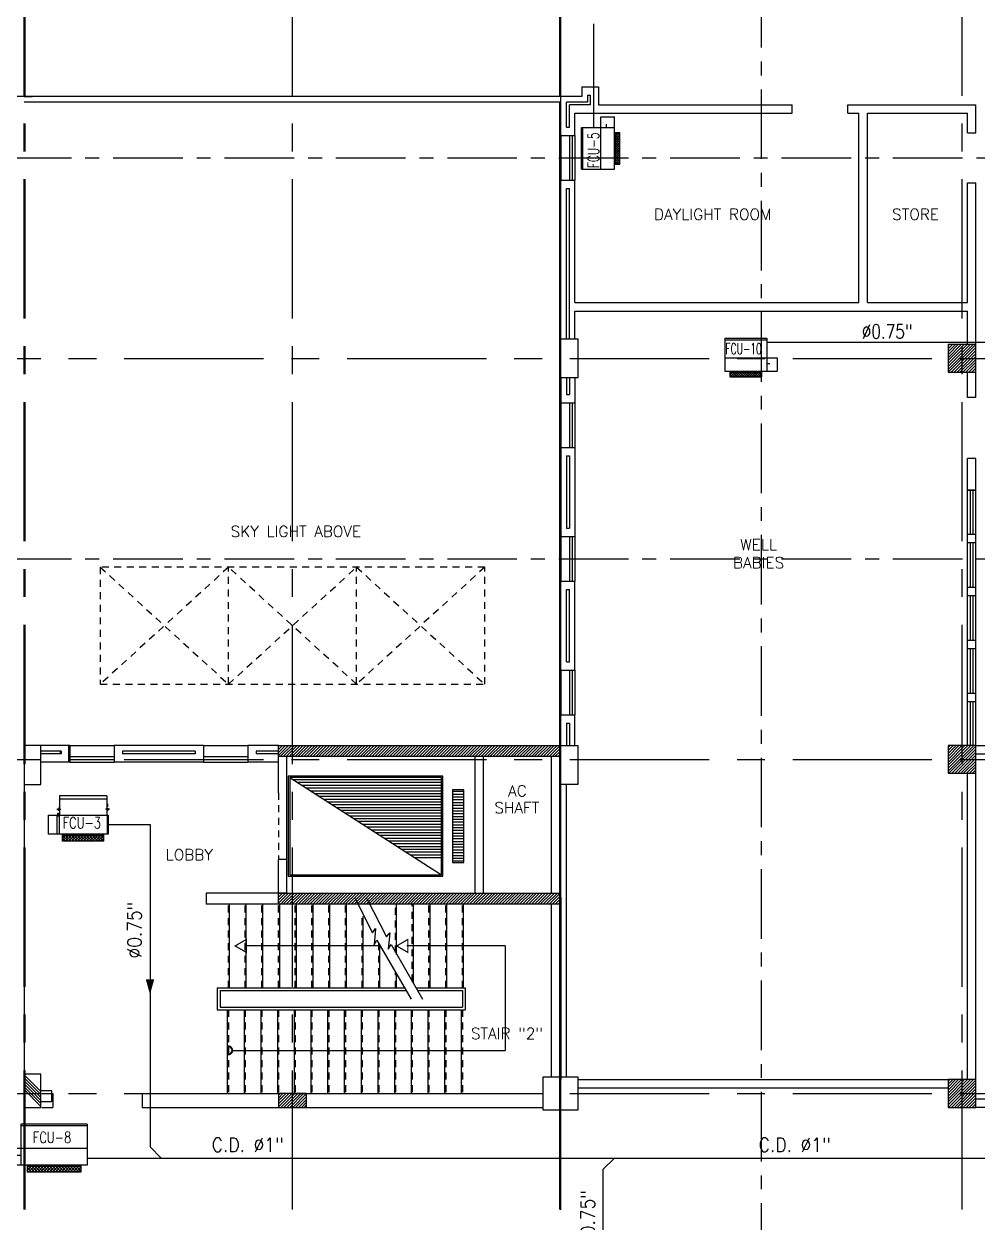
# Model space of a CAD drawing. Extents: x 417866242 to 417866633, y 43498034 to 43498122.
# Drawn here: x 417866600.17 to 417866617.29, y 43498069.33 to 43498090.86 of the extents above; entities that cross this region are included whole.
import ezdxf
from ezdxf.enums import TextEntityAlignment as Align

# ---------------------------------------------------------------- set-up
doc = ezdxf.new("R2010")
doc.units = 0
doc.header["$MEASUREMENT"] = 0
for name, pattern in [('CENTER', [2, 1.25, -0.25, 0.25, -0.25]), ('CENTERX2', [4, 2.5, -0.5, 0.5, -0.5]), ('HIDDEN2', [0.1875, 0.125, -0.0625])]:
    doc.linetypes.add(name, pattern=pattern)
doc.layers.get('0').update_dxf_attribs({"linetype": 'CONTINUOUS'})
for name, color, linetype in [('AC-CD', 6, 'CONTINUOUS'), ('AC-TEXT', 2, 'CONTINUOUS'), ('AXES', 11, 'CENTERX2'), ('AXES1', 11, 'CENTER'), ('COL', 11, 'CONTINUOUS'), ('EJ', 11, 'CONTINUOUS'), ('FCU', 6, 'CONTINUOUS'), ('HAT', 11, 'CONTINUOUS'), ('HIDDEN', 11, 'HIDDEN2'), ('INSUL', 11, 'CONTINUOUS'), ('LIFTS', 11, 'CONTINUOUS'), ('P-SOLIDWASTE', 6, 'CONTINUOUS'), ('RM-NAME', 11, 'CONTINUOUS'), ('ROOF', 11, 'CONTINUOUS'), ('STR', 11, 'CONTINUOUS'), ('STR-H', 11, 'HIDDEN2'), ('TEXTN', 2, 'CONTINUOUS'), ('WALL', 11, 'CONTINUOUS'), ('WIN', 11, 'CONTINUOUS')]:
    doc.layers.add(name, color=color, linetype=linetype)
doc.styles.add('ROMANS', font='ROMANS.shx', dxfattribs={"width": 0.6})

# ---------------------------------------------------------------- blocks, each defined once
blk = doc.blocks.new('C5V')
at = {"layer": 'HAT'}
h = blk.add_hatch(dxfattribs=at)
h.set_pattern_fill('ANSI31', color=256, scale=300, style=0)
h.set_pattern_definition([(45, (-249196.182, -54711.005), (-26.5165043, 26.5165043), [])])
h.paths.add_polyline_path([(-20, 600), (-320, 600), (-320, 300), (-20, 300)])
h.paths.add_polyline_path([(-20, 300), (-320, 300), (-320, 0), (-20, 0)])
h = blk.add_hatch(dxfattribs=at)
h.set_pattern_fill('ANSI31', color=256, scale=300, style=0)
h.set_pattern_definition([(45, (-248876.182, -54711.005), (-26.5165043, 26.5165043), [])])
h.paths.add_polyline_path([(300, 600), (0, 600), (0, 300), (300, 300)])
h.paths.add_polyline_path([(300, 300), (0, 300), (0, 0), (300, 0)])
at = {"layer": 'COL'}
for points in [[(-20, 600), (-20, 0), (-320, 0), (-320, 600)], [(300, 600), (300, 0), (0, 0), (0, 600)]]:
    blk.add_lwpolyline(points, close=True, dxfattribs=at)
blk = doc.blocks.new('C11')
at = {"layer": 'HAT'}
h = blk.add_hatch(dxfattribs=at)
h.set_pattern_fill('ANSI31', color=256, scale=300, style=0)
h.set_pattern_definition([(45, (-248556.182, -75061.005), (-26.5165043, 26.5165043), [])])
h.paths.add_polyline_path([(300, 700), (0, 700), (0, 350), (300, 350)])
h.paths.add_polyline_path([(300, 350), (0, 350), (0, 0), (300, 0)])
at = {"layer": 'COL'}
blk.add_lwpolyline([(300, 700), (300, 0), (0, 0), (0, 700)], close=True, dxfattribs=at)
blk = doc.blocks.new('COL50')
at = {"layer": 'COL'}
blk.add_lwpolyline([(-250, 250), (-250, -250), (250, -250), (250, 250)], close=True, dxfattribs=at)
blk = doc.blocks.new('*X31')
at = {"color": 0}
for p, q in [((73379, 162740), (73829, 163190)), ((73379, 162793), (73776, 163190)), ((73379, 162846), (73723, 163190)), ((73379, 162899), (73670, 163190)), ((73379, 162952), (73617, 163190)), ((73379, 163005), (73564, 163190)), ((73379, 163058), (73511, 163190)), ((73379, 163111), (73458, 163190)), ((73379, 163164), (73405, 163190)), ((73382, 162690), (73879, 163187)), ((73435, 162690), (73879, 163134)), ((73488, 162690), (73879, 163081)), ((73541, 162690), (73879, 163028)), ((73594, 162690), (73879, 162975)), ((73647, 162690), (73879, 162922)), ((73700, 162690), (73879, 162869)), ((73753, 162690), (73879, 162816)), ((73806, 162690), (73879, 162763)), ((73859, 162690), (73879, 162710))]:
    blk.add_line(p, q, dxfattribs=at)
blk = doc.blocks.new('*X32')
at = {"color": 0}
for p, q in [((73379, 155527), (73842, 155990)), ((73379, 155580), (73789, 155990)), ((73379, 155633), (73736, 155990)), ((73379, 155686), (73683, 155990)), ((73379, 155739), (73629, 155990)), ((73379, 155793), (73576, 155990)), ((73379, 155846), (73523, 155990)), ((73379, 155899), (73470, 155990)), ((73379, 155952), (73417, 155990)), ((73395, 155490), (73879, 155974)), ((73448, 155490), (73879, 155921)), ((73501, 155490), (73879, 155868)), ((73554, 155490), (73879, 155815)), ((73607, 155490), (73879, 155762)), ((73660, 155490), (73879, 155709)), ((73713, 155490), (73879, 155656)), ((73766, 155490), (73879, 155603)), ((73819, 155490), (73879, 155550)), ((73872, 155490), (73879, 155497))]:
    blk.add_line(p, q, dxfattribs=at)
blk = doc.blocks.new('*X28')
at = {"color": 0}
for p, q in [((140176, 227700), (140376, 227700)), ((140176, 227650), (140376, 227650)), ((140176, 227600), (140376, 227600)), ((140176, 227550), (140376, 227550)), ((140176, 227500), (140376, 227500)), ((140176, 227450), (140376, 227450)), ((140176, 227400), (140376, 227400)), ((140176, 227350), (140376, 227350)), ((140176, 227300), (140376, 227300)), ((140176, 227250), (140376, 227250)), ((140176, 227200), (140376, 227200)), ((140176, 227150), (140376, 227150)), ((140176, 227100), (140376, 227100)), ((140176, 227050), (140376, 227050)), ((140176, 227000), (140376, 227000)), ((140176, 226950), (140376, 226950)), ((140176, 226900), (140376, 226900)), ((140176, 226850), (140376, 226850)), ((140176, 226800), (140376, 226800)), ((140176, 226750), (140376, 226750)), ((140176, 226700), (140376, 226700)), ((140176, 226650), (140376, 226650)), ((140176, 226600), (140376, 226600)), ((140176, 226550), (140376, 226550)), ((140176, 226500), (140376, 226500)), ((140176, 226450), (140376, 226450))]:
    blk.add_line(p, q, dxfattribs=at)
blk = doc.blocks.new('*X35')
at = {"color": 0}
for p, q in [((73379, 149535), (73834, 149990)), ((73379, 149588), (73781, 149990)), ((73379, 149641), (73728, 149990)), ((73379, 149694), (73675, 149990)), ((73379, 149747), (73622, 149990)), ((73379, 149800), (73569, 149990)), ((73379, 149853), (73516, 149990)), ((73379, 149906), (73463, 149990)), ((73379, 149959), (73410, 149990)), ((73387, 149490), (73879, 149982)), ((73440, 149490), (73879, 149929)), ((73493, 149490), (73879, 149876)), ((73546, 149490), (73879, 149822)), ((73599, 149490), (73879, 149769)), ((73653, 149490), (73879, 149716)), ((73706, 149490), (73879, 149663)), ((73759, 149490), (73879, 149610)), ((73812, 149490), (73879, 149557)), ((73865, 149490), (73879, 149504))]:
    blk.add_line(p, q, dxfattribs=at)
blk = doc.blocks.new('*X36')
at = {"color": 0}
for p, q in [((61359, 149500), (61599, 149740)), ((61359, 149553), (61546, 149740)), ((61359, 149606), (61493, 149740)), ((61359, 149659), (61440, 149740)), ((61359, 149712), (61387, 149740)), ((61402, 149490), (61652, 149740)), ((61455, 149490), (61705, 149740)), ((61508, 149490), (61758, 149740)), ((61561, 149490), (61811, 149740)), ((61614, 149490), (61859, 149735)), ((61667, 149490), (61859, 149682)), ((61720, 149490), (61859, 149629)), ((61773, 149490), (61859, 149576)), ((61826, 149490), (61859, 149523))]:
    blk.add_line(p, q, dxfattribs=at)
blk = doc.blocks.new('*X34')
at = {"color": 0}
for p, q in [((61359, 153159), (61540, 153340)), ((61359, 153212), (61487, 153340)), ((61359, 153265), (61434, 153340)), ((61359, 153318), (61380, 153340)), ((61393, 153140), (61593, 153340)), ((61446, 153140), (61646, 153340)), ((61499, 153140), (61699, 153340)), ((61552, 153140), (61752, 153340)), ((61605, 153140), (61805, 153340)), ((61658, 153140), (61858, 153340)), ((61711, 153140), (61911, 153340)), ((61764, 153140), (61964, 153340)), ((61817, 153140), (62017, 153340)), ((61870, 153140), (62070, 153340)), ((61923, 153140), (62123, 153340)), ((61976, 153140), (62176, 153340)), ((62029, 153140), (62229, 153340)), ((62082, 153140), (62282, 153340)), ((62135, 153140), (62335, 153340)), ((62188, 153140), (62388, 153340)), ((62241, 153140), (62441, 153340)), ((62294, 153140), (62494, 153340)), ((62347, 153140), (62547, 153340)), ((62400, 153140), (62600, 153340)), ((62453, 153140), (62653, 153340)), ((62506, 153140), (62706, 153340)), ((62559, 153140), (62759, 153340)), ((62612, 153140), (62812, 153340)), ((62665, 153140), (62865, 153340)), ((62718, 153140), (62918, 153340)), ((62771, 153140), (62971, 153340)), ((62825, 153140), (63025, 153340)), ((62878, 153140), (63078, 153340)), ((62931, 153140), (63131, 153340)), ((62984, 153140), (63184, 153340)), ((63037, 153140), (63237, 153340)), ((63090, 153140), (63290, 153340)), ((63143, 153140), (63343, 153340)), ((63196, 153140), (63396, 153340)), ((63249, 153140), (63449, 153340)), ((63302, 153140), (63502, 153340)), ((63355, 153140), (63555, 153340)), ((63408, 153140), (63608, 153340)), ((63461, 153140), (63661, 153340)), ((63514, 153140), (63714, 153340)), ((63567, 153140), (63767, 153340)), ((63620, 153140), (63820, 153340)), ((63673, 153140), (63873, 153340)), ((63726, 153140), (63926, 153340)), ((63779, 153140), (63979, 153340)), ((63832, 153140), (64032, 153340)), ((63885, 153140), (64085, 153340)), ((63938, 153140), (64138, 153340)), ((63991, 153140), (64191, 153340)), ((64044, 153140), (64244, 153340)), ((64097, 153140), (64297, 153340)), ((64150, 153140), (64350, 153340)), ((64203, 153140), (64403, 153340)), ((64256, 153140), (64456, 153340)), ((64309, 153140), (64509, 153340)), ((64362, 153140), (64562, 153340)), ((64416, 153140), (64616, 153340)), ((64469, 153140), (64669, 153340)), ((64522, 153140), (64722, 153340)), ((64575, 153140), (64775, 153340)), ((64628, 153140), (64828, 153340)), ((64681, 153140), (64881, 153340)), ((64734, 153140), (64934, 153340)), ((64787, 153140), (64987, 153340)), ((64840, 153140), (65040, 153340)), ((64893, 153140), (65093, 153340)), ((64946, 153140), (65146, 153340)), ((64999, 153140), (65199, 153340)), ((65052, 153140), (65252, 153340)), ((65105, 153140), (65305, 153340)), ((65158, 153140), (65358, 153340)), ((65211, 153140), (65411, 153340)), ((65264, 153140), (65464, 153340)), ((65317, 153140), (65517, 153340)), ((65370, 153140), (65570, 153340)), ((65423, 153140), (65623, 153340)), ((65476, 153140), (65676, 153340)), ((65529, 153140), (65729, 153340)), ((65582, 153140), (65782, 153340)), ((65635, 153140), (65835, 153340)), ((65688, 153140), (65888, 153340)), ((65741, 153140), (65941, 153340)), ((65794, 153140), (65994, 153340)), ((65847, 153140), (66047, 153340)), ((65900, 153140), (66100, 153340)), ((65953, 153140), (66153, 153340)), ((66007, 153140), (66207, 153340)), ((66060, 153140), (66260, 153340)), ((66113, 153140), (66313, 153340)), ((66166, 153140), (66366, 153340)), ((66219, 153140), (66409, 153330)), ((66272, 153140), (66409, 153277)), ((66325, 153140), (66409, 153224)), ((66378, 153140), (66409, 153171))]:
    blk.add_line(p, q, dxfattribs=at)
blk = doc.blocks.new('*X33')
at = {"color": 0}
for p, q in [((61359, 155811), (61538, 155990)), ((61359, 155864), (61485, 155990)), ((61359, 155917), (61432, 155990)), ((61359, 155970), (61379, 155990)), ((61391, 155790), (61591, 155990)), ((61444, 155790), (61644, 155990)), ((61497, 155790), (61697, 155990)), ((61550, 155790), (61750, 155990)), ((61603, 155790), (61803, 155990)), ((61656, 155790), (61856, 155990)), ((61709, 155790), (61909, 155990)), ((61762, 155790), (61962, 155990)), ((61815, 155790), (62015, 155990)), ((61868, 155790), (62068, 155990)), ((61921, 155790), (62121, 155990)), ((61974, 155790), (62174, 155990)), ((62027, 155790), (62227, 155990)), ((62080, 155790), (62280, 155990)), ((62133, 155790), (62333, 155990)), ((62186, 155790), (62386, 155990)), ((62240, 155790), (62440, 155990)), ((62293, 155790), (62493, 155990)), ((62346, 155790), (62546, 155990)), ((62399, 155790), (62599, 155990)), ((62452, 155790), (62652, 155990)), ((62505, 155790), (62705, 155990)), ((62558, 155790), (62758, 155990)), ((62611, 155790), (62811, 155990)), ((62664, 155790), (62864, 155990)), ((62717, 155790), (62917, 155990)), ((62770, 155790), (62970, 155990)), ((62823, 155790), (63023, 155990)), ((62876, 155790), (63076, 155990)), ((62929, 155790), (63129, 155990)), ((62982, 155790), (63182, 155990)), ((63035, 155790), (63235, 155990)), ((63088, 155790), (63288, 155990)), ((63141, 155790), (63341, 155990)), ((63194, 155790), (63394, 155990)), ((63247, 155790), (63447, 155990)), ((63300, 155790), (63500, 155990)), ((63353, 155790), (63553, 155990)), ((63406, 155790), (63606, 155990)), ((63459, 155790), (63659, 155990)), ((63512, 155790), (63712, 155990)), ((63565, 155790), (63765, 155990)), ((63618, 155790), (63818, 155990)), ((63671, 155790), (63871, 155990)), ((63724, 155790), (63924, 155990)), ((63777, 155790), (63977, 155990)), ((63830, 155790), (64030, 155990)), ((63884, 155790), (64084, 155990)), ((63937, 155790), (64137, 155990)), ((63990, 155790), (64190, 155990)), ((64043, 155790), (64243, 155990)), ((64096, 155790), (64296, 155990)), ((64149, 155790), (64349, 155990)), ((64202, 155790), (64402, 155990)), ((64255, 155790), (64455, 155990)), ((64308, 155790), (64508, 155990)), ((64361, 155790), (64561, 155990)), ((64414, 155790), (64614, 155990)), ((64467, 155790), (64667, 155990)), ((64520, 155790), (64720, 155990)), ((64573, 155790), (64773, 155990)), ((64626, 155790), (64826, 155990)), ((64679, 155790), (64879, 155990)), ((64732, 155790), (64932, 155990)), ((64785, 155790), (64985, 155990)), ((64838, 155790), (65038, 155990)), ((64891, 155790), (65091, 155990)), ((64944, 155790), (65144, 155990)), ((64997, 155790), (65197, 155990)), ((65050, 155790), (65250, 155990)), ((65103, 155790), (65303, 155990)), ((65156, 155790), (65356, 155990)), ((65209, 155790), (65409, 155990)), ((65262, 155790), (65462, 155990)), ((65315, 155790), (65515, 155990)), ((65368, 155790), (65568, 155990)), ((65421, 155790), (65621, 155990)), ((65475, 155790), (65675, 155990)), ((65528, 155790), (65728, 155990)), ((65581, 155790), (65781, 155990)), ((65634, 155790), (65834, 155990)), ((65687, 155790), (65887, 155990)), ((65740, 155790), (65940, 155990)), ((65793, 155790), (65993, 155990)), ((65846, 155790), (66046, 155990)), ((65899, 155790), (66099, 155990)), ((65952, 155790), (66152, 155990)), ((66005, 155790), (66205, 155990)), ((66058, 155790), (66258, 155990)), ((66111, 155790), (66311, 155990)), ((66164, 155790), (66364, 155990)), ((66217, 155790), (66409, 155982)), ((66270, 155790), (66409, 155929)), ((66323, 155790), (66409, 155876)), ((66376, 155790), (66409, 155823))]:
    blk.add_line(p, q, dxfattribs=at)
blk = doc.blocks.new('RM1')
at = {"layer": 'RM-NAME', "style": 'ROMANS'}
for tag, p in [('ROOMNAME1', (0, 324)), ('ROOMNAME2', (0, 0))]:
    blk.add_attdef(tag, text='', height=200, dxfattribs=at).set_placement(p, align=Align.MIDDLE)
blk = doc.blocks.new('*X96')
at = {"color": 0}
for p, q in [((23912, -1650), (23966, -1596)), ((23912, -1597), (23913, -1596)), ((23919, -1696), (24019, -1596)), ((24023, -1696), (23923, -1596)), ((23972, -1696), (24072, -1596)), ((24076, -1696), (23976, -1596)), ((24025, -1696), (24125, -1596)), ((24129, -1696), (24029, -1596)), ((24078, -1696), (24178, -1596)), ((24182, -1696), (24082, -1596)), ((24131, -1696), (24231, -1596)), ((24235, -1696), (24135, -1596)), ((24184, -1696), (24284, -1596)), ((24288, -1696), (24188, -1596)), ((24237, -1696), (24337, -1596)), ((24341, -1696), (24241, -1596)), ((24290, -1696), (24390, -1596)), ((24394, -1696), (24294, -1596)), ((24343, -1696), (24443, -1596)), ((24447, -1696), (24347, -1596)), ((24396, -1696), (24496, -1596)), ((24500, -1696), (24400, -1596)), ((24449, -1696), (24549, -1596)), ((24553, -1696), (24453, -1596)), ((24502, -1696), (24602, -1596)), ((24606, -1696), (24506, -1596)), ((24624, -1660), (24559, -1596)), ((24624, -1607), (24612, -1596)), ((23970, -1696), (23912, -1638)), ((23917, -1696), (23912, -1691)), ((24555, -1696), (24624, -1628)), ((24608, -1696), (24624, -1681))]:
    blk.add_line(p, q, dxfattribs=at)
blk = doc.blocks.new('*X101')
at = {"color": 0}
for p, q in [((16890, -2467), (16943, -2414)), ((16890, -2520), (16990, -2420)), ((16990, -2565), (16890, -2465)), ((16890, -2573), (16990, -2473)), ((16990, -2619), (16890, -2519)), ((16890, -2626), (16990, -2526)), ((16990, -2672), (16890, -2572)), ((16890, -2679), (16990, -2579)), ((16990, -2512), (16892, -2414)), ((16990, -2459), (16945, -2414)), ((16990, -2725), (16890, -2625)), ((16890, -2732), (16990, -2632)), ((16990, -2778), (16890, -2678)), ((16890, -2785), (16990, -2685)), ((16990, -2831), (16890, -2731)), ((16890, -2838), (16990, -2738)), ((16990, -2884), (16890, -2784)), ((16890, -2891), (16990, -2791)), ((16990, -2937), (16890, -2837)), ((16890, -2944), (16990, -2844)), ((16990, -2990), (16890, -2890)), ((16890, -2997), (16990, -2897)), ((16990, -3043), (16890, -2943)), ((16890, -3050), (16990, -2950)), ((16990, -3096), (16890, -2996)), ((16890, -3103), (16990, -3003)), ((16990, -3149), (16890, -3049)), ((16944, -3155), (16890, -3102)), ((16892, -3155), (16990, -3056)), ((16945, -3155), (16990, -3109))]:
    blk.add_line(p, q, dxfattribs=at)
blk = doc.blocks.new('*X90')
at = {"color": 0}
for p, q in [((-750, 2538), (-672, 2616)), ((-750, 2591), (-725, 2616)), ((-660, 2516), (-750, 2606)), ((-719, 2516), (-619, 2616)), ((-607, 2516), (-707, 2616)), ((-666, 2516), (-566, 2616)), ((-554, 2516), (-654, 2616)), ((-613, 2516), (-513, 2616)), ((-501, 2516), (-601, 2616)), ((-560, 2516), (-460, 2616)), ((-448, 2516), (-548, 2616)), ((-507, 2516), (-407, 2616)), ((-394, 2516), (-494, 2616)), ((-454, 2516), (-354, 2616)), ((-341, 2516), (-441, 2616)), ((-401, 2516), (-301, 2616)), ((-288, 2516), (-388, 2616)), ((-348, 2516), (-248, 2616)), ((-235, 2516), (-335, 2616)), ((-295, 2516), (-195, 2616)), ((-182, 2516), (-282, 2616)), ((-242, 2516), (-142, 2616)), ((-129, 2516), (-229, 2616)), ((-189, 2516), (-89, 2616)), ((-76, 2516), (-176, 2616)), ((-136, 2516), (-36, 2616)), ((-23, 2516), (-123, 2616)), ((-83, 2516), (17, 2616)), ((30, 2516), (-70, 2616)), ((-30, 2516), (70, 2616)), ((83, 2516), (-17, 2616)), ((23, 2516), (123, 2616)), ((136, 2516), (36, 2616)), ((76, 2516), (176, 2616)), ((189, 2516), (89, 2616)), ((129, 2516), (215, 2601)), ((215, 2543), (142, 2616)), ((215, 2596), (195, 2616)), ((-713, 2516), (-750, 2553)), ((182, 2516), (215, 2548))]:
    blk.add_line(p, q, dxfattribs=at)
blk = doc.blocks.new('WAP16')
at = {"color": 6}
for p, q in [((-597, 0), (-597, -737)), ((-597, 0), (597, 0)), ((597, 0), (597, -737)), ((-597, -437), (597, -437)), ((-597, -737), (597, -737))]:
    blk.add_line(p, q, dxfattribs=at)
at = {"color": 3}
for p, q in [((-597, -32), (597, -32)), ((597, -437), (835, -437)), ((597, -562), (670, -562)), ((835, -437), (835, -737)), ((-482, -737), (-482, -862)), ((-482, -762), (482, -762)), ((482, -737), (482, -862)), ((597, -737), (835, -737)), ((-482, -862), (482, -862))]:
    blk.add_line(p, q, dxfattribs=at)
at = {"color": 11}
blk.add_blockref('*X90', (268, -3378), dxfattribs=at)

msp = doc.modelspace()

# ---------------------------------------------------------------- hatches: boundary and pattern name
at = {"layer": 'HAT'}
h = msp.add_hatch(dxfattribs=at)
h.set_pattern_fill('ANSI31', color=256, scale=0.3, style=0)
h.set_pattern_definition([(135, (417866901.00178, 43498016.645967), (0.0265165043, 0.0265165043), [])])
h.paths.add_polyline_path([(417866600.166, 43498072.007), (417866600.466, 43498072.007), (417866600.466, 43498071.657), (417866600.166, 43498071.657)])
h.paths.add_polyline_path([(417866600.166, 43498071.657), (417866600.466, 43498071.657), (417866600.466, 43498071.407), (417866600.166, 43498071.407)])
at = {"layer": 'LIFTS'}
h = msp.add_hatch(dxfattribs=at)
h.set_pattern_fill('_U', color=11, scale=0.05, style=0, pattern_type=0)
h.set_pattern_definition([(0, (417866544.425476, 43498031.844563), (0, 0.05), [])])
h.paths.add_polyline_path([(417866604.986, 43498077.332), (417866604.986, 43498077.3), (417866607.661, 43498075.582), (417866607.661, 43498077.332)])
h.paths.add_polyline_path([(417866606.283, 43498076.444), (417866606.864, 43498076.444), (417866606.864, 43498076.182), (417866606.283, 43498076.182)], flags=25)

# ---------------------------------------------------------------- linework, layer by layer
at = {"layer": 'AC-CD'}
for p, q in [((417866610.398, 43498089.004), (417866610.398, 43498090.861)), ((417866613.499, 43498085.148), (417866619.072, 43498085.148)), ((417866601.679, 43498076.485), (417866602.428, 43498076.485)), ((417866602.428, 43498076.485), (417866602.428, 43498070.697)), ((417866602.628, 43498070.497), (417866602.428, 43498070.697)), ((417866601.301, 43498070.497), (417866618.702, 43498070.497)), ((417866610.765, 43498070.497), (417866610.565, 43498070.297)), ((417866610.565, 43498067.695), (417866610.565, 43498070.297))]:
    msp.add_line(p, q, dxfattribs=at)
at = {"layer": 'AXES'}
for p, q in [((417866604.986, 43498033.573), (417866604.986, 43498110.385)), ((417866617.006, 43498033.573), (417866617.006, 43498110.385)), ((417866600.166, 43498033.573), (417866600.166, 43498110.035)), ((417866600.186, 43498033.573), (417866600.186, 43498110.035)), ((417866609.786, 43498033.573), (417866609.786, 43498110.035)), ((417866609.806, 43498033.571), (417866609.806, 43498110.033)), ((417866557.966, 43498084.857), (417866626.006, 43498084.857)), ((417866557.966, 43498077.657), (417866626.006, 43498077.657)), ((417866557.966, 43498071.657), (417866626.006, 43498071.657))]:
    msp.add_line(p, q, dxfattribs=at)
at = {"layer": 'AXES1'}
for p, q in [((417866613.406, 43498040.437), (417866613.406, 43498099.257)), ((417866567.766, 43498088.457), (417866626.006, 43498088.457)), ((417866567.766, 43498081.257), (417866626.006, 43498081.257))]:
    msp.add_line(p, q, dxfattribs=at)
at = {"layer": 'COL'}
for points in [[(417866609.786, 43498077.907), (417866609.786, 43498077.707), (417866604.736, 43498077.707), (417866604.736, 43498077.907)], [(417866609.786, 43498075.257), (417866609.786, 43498075.057), (417866604.736, 43498075.057), (417866604.736, 43498075.257)], [(417866600.166, 43498072.007), (417866600.166, 43498071.407), (417866600.466, 43498071.407), (417866600.466, 43498072.007)], [(417866604.736, 43498071.657), (417866604.736, 43498071.407), (417866605.236, 43498071.407), (417866605.236, 43498071.657)]]:
    msp.add_lwpolyline(points, close=True, dxfattribs=at)
at = {"layer": 'EJ'}
for p, q in [((417866609.786, 43498089.557), (417866609.786, 43498091.707)), ((417866609.806, 43498089.557), (417866609.806, 43498091.707)), ((417866609.806, 43498075.182), (417866609.806, 43498071.907))]:
    msp.add_line(p, q, dxfattribs=at)
at = {"layer": 'FCU', "color": 3}
for p, q in [((417866610.524, 43498089.004), (417866610.524, 43498089.195)), ((417866610.524, 43498089.195), (417866610.764, 43498089.195)), ((417866610.764, 43498089.004), (417866610.764, 43498089.195)), ((417866610.2, 43498088.252), (417866610.2, 43498089.004)), ((417866610.624, 43498089.004), (417866610.624, 43498089.063)), ((417866610.764, 43498088.913), (417866610.864, 43498088.913)), ((417866610.784, 43498088.344), (417866610.784, 43498088.913)), ((417866610.864, 43498088.344), (417866610.864, 43498088.913)), ((417866610.764, 43498088.344), (417866610.864, 43498088.344)), ((417866612.747, 43498085.191), (417866613.499, 43498085.191)), ((417866613.499, 43498084.867), (417866613.689, 43498084.867)), ((417866613.689, 43498084.867), (417866613.689, 43498084.627)), ((417866612.838, 43498084.627), (417866612.838, 43498084.527)), ((417866612.838, 43498084.607), (417866613.408, 43498084.607)), ((417866613.408, 43498084.627), (417866613.408, 43498084.527)), ((417866613.499, 43498084.767), (417866613.558, 43498084.767)), ((417866613.499, 43498084.627), (417866613.689, 43498084.627)), ((417866612.838, 43498084.527), (417866613.408, 43498084.527)), ((417866601.65, 43498076.942), (417866600.806, 43498076.942)), ((417866601.665, 43498076.861), (417866601.65, 43498076.861)), ((417866601.665, 43498076.861), (417866601.665, 43498076.806)), ((417866600.606, 43498076.314), (417866600.606, 43498076.657)), ((417866600.606, 43498076.657), (417866600.759, 43498076.657)), ((417866600.756, 43498076.761), (417866600.828, 43498076.761)), ((417866600.77, 43498076.682), (417866600.79, 43498076.682)), ((417866600.77, 43498076.682), (417866600.77, 43498076.657)), ((417866600.776, 43498076.771), (417866600.806, 43498076.771)), ((417866600.776, 43498076.771), (417866600.776, 43498076.751)), ((417866600.776, 43498076.751), (417866600.806, 43498076.751)), ((417866600.78, 43498076.698), (417866600.78, 43498076.629)), ((417866600.79, 43498076.682), (417866600.79, 43498076.657)), ((417866600.791, 43498076.79), (417866600.791, 43498076.734)), ((417866600.798, 43498076.657), (417866600.798, 43498076.314)), ((417866601.7, 43498076.761), (417866601.627, 43498076.761)), ((417866601.665, 43498076.806), (417866601.65, 43498076.806)), ((417866601.68, 43498076.771), (417866601.65, 43498076.771)), ((417866601.68, 43498076.751), (417866601.65, 43498076.751)), ((417866601.658, 43498076.657), (417866601.658, 43498076.314)), ((417866601.665, 43498076.781), (417866601.665, 43498076.734)), ((417866601.68, 43498076.771), (417866601.68, 43498076.751)), ((417866600.759, 43498076.314), (417866600.606, 43498076.314)), ((417866600.857, 43498076.191), (417866600.857, 43498076.314)), ((417866601.599, 43498076.291), (417866600.857, 43498076.291)), ((417866601.599, 43498076.191), (417866600.857, 43498076.191)), ((417866601.599, 43498076.191), (417866601.599, 43498076.314))]:
    msp.add_line(p, q, dxfattribs=at)
at = {"layer": 'FCU', "color": 6}
for p, q in [((417866610.175, 43498089.004), (417866610.764, 43498089.004)), ((417866610.175, 43498088.252), (417866610.175, 43498089.004)), ((417866610.524, 43498088.252), (417866610.524, 43498089.004)), ((417866610.764, 43498088.252), (417866610.764, 43498089.004)), ((417866610.175, 43498088.252), (417866610.764, 43498088.252)), ((417866612.747, 43498085.217), (417866613.499, 43498085.217)), ((417866612.747, 43498085.217), (417866612.747, 43498084.627)), ((417866613.499, 43498085.217), (417866613.499, 43498084.627)), ((417866612.747, 43498084.867), (417866613.499, 43498084.867)), ((417866612.747, 43498084.627), (417866613.499, 43498084.627)), ((417866601.65, 43498077.003), (417866600.806, 43498077.003)), ((417866600.806, 43498077.003), (417866600.806, 43498076.657)), ((417866601.65, 43498077.003), (417866601.65, 43498076.657)), ((417866600.759, 43498076.314), (417866600.759, 43498076.657)), ((417866600.759, 43498076.657), (417866601.679, 43498076.657)), ((417866601.679, 43498076.657), (417866601.679, 43498076.314)), ((417866601.679, 43498076.314), (417866600.759, 43498076.314))]:
    msp.add_line(p, q, dxfattribs=at)
at = {"layer": 'HIDDEN'}
for p, q in [((417866601.536, 43498081.107), (417866603.836, 43498079.007)), ((417866603.836, 43498081.107), (417866601.536, 43498079.007)), ((417866601.536, 43498081.107), (417866601.536, 43498079.007)), ((417866608.436, 43498081.107), (417866601.536, 43498081.107)), ((417866603.836, 43498079.007), (417866603.836, 43498081.107)), ((417866603.836, 43498079.007), (417866603.836, 43498081.107)), ((417866603.836, 43498079.007), (417866606.136, 43498081.107)), ((417866606.136, 43498079.007), (417866603.836, 43498081.107)), ((417866606.136, 43498079.007), (417866606.136, 43498081.107)), ((417866606.136, 43498079.007), (417866606.136, 43498081.107)), ((417866606.136, 43498081.107), (417866608.436, 43498079.007)), ((417866608.436, 43498081.107), (417866606.136, 43498079.007)), ((417866608.436, 43498079.007), (417866608.436, 43498081.107)), ((417866601.536, 43498079.007), (417866608.436, 43498079.007)), ((417866604.736, 43498077.057), (417866604.736, 43498075.857))]:
    msp.add_line(p, q, dxfattribs=at)
at = {"layer": 'INSUL'}
for p, q in [((417866610.281, 43498089.582), (417866610.281, 43498089.457)), ((417866610.281, 43498089.582), (417866610.331, 43498089.582)), ((417866610.331, 43498089.582), (417866610.331, 43498089.407)), ((417866610.281, 43498089.457), (417866609.906, 43498089.457)), ((417866609.906, 43498089.007), (417866609.906, 43498089.457)), ((417866610.331, 43498089.407), (417866609.956, 43498089.407)), ((417866609.956, 43498089.007), (417866609.956, 43498089.407)), ((417866609.906, 43498089.007), (417866609.956, 43498089.007)), ((417866609.906, 43498087.907), (417866609.956, 43498087.907)), ((417866609.906, 43498085.207), (417866609.906, 43498087.907)), ((417866609.956, 43498085.207), (417866609.956, 43498087.907)), ((417866609.906, 43498084.507), (417866609.906, 43498084.207)), ((417866609.956, 43498084.507), (417866609.956, 43498084.207)), ((417866609.906, 43498084.207), (417866609.956, 43498084.207)), ((417866609.906, 43498083.107), (417866609.956, 43498083.107)), ((417866609.906, 43498083.107), (417866609.906, 43498081.807)), ((417866609.956, 43498083.107), (417866609.956, 43498081.807)), ((417866609.906, 43498081.807), (417866609.956, 43498081.807)), ((417866609.906, 43498079.407), (417866609.906, 43498080.707)), ((417866609.906, 43498080.707), (417866609.956, 43498080.707)), ((417866609.956, 43498079.407), (417866609.956, 43498080.707)), ((417866609.906, 43498079.407), (417866609.956, 43498079.407)), ((417866609.906, 43498078.307), (417866609.956, 43498078.307)), ((417866609.906, 43498078.307), (417866609.906, 43498077.907)), ((417866609.956, 43498078.307), (417866609.956, 43498077.907)), ((417866600.816, 43498077.807), (417866600.466, 43498077.807)), ((417866600.816, 43498077.757), (417866600.466, 43498077.757)), ((417866600.836, 43498077.807), (417866600.486, 43498077.807)), ((417866600.836, 43498077.757), (417866600.486, 43498077.757)), ((417866600.816, 43498077.807), (417866600.816, 43498077.757)), ((417866600.836, 43498077.807), (417866600.836, 43498077.757)), ((417866603.236, 43498077.807), (417866601.936, 43498077.807)), ((417866601.936, 43498077.807), (417866601.936, 43498077.757)), ((417866603.236, 43498077.757), (417866601.936, 43498077.757)), ((417866603.236, 43498077.807), (417866603.236, 43498077.757)), ((417866604.736, 43498077.807), (417866604.336, 43498077.807)), ((417866604.336, 43498077.807), (417866604.336, 43498077.757)), ((417866604.736, 43498077.757), (417866604.336, 43498077.757))]:
    msp.add_line(p, q, dxfattribs=at)
at = {"layer": 'LIFTS'}
for p, q in [((417866604.936, 43498077.332), (417866607.661, 43498075.582)), ((417866604.886, 43498075.857), (417866604.886, 43498077.057))]:
    msp.add_line(p, q, dxfattribs=at)
for points in [[(417866604.911, 43498075.557), (417866607.686, 43498075.557), (417866607.686, 43498077.357), (417866604.911, 43498077.357)], [(417866604.936, 43498075.582), (417866607.661, 43498075.582), (417866607.661, 43498077.332), (417866604.936, 43498077.332)], [(417866607.861, 43498075.807), (417866608.061, 43498075.807), (417866608.061, 43498077.107), (417866607.861, 43498077.107)]]:
    msp.add_lwpolyline(points, close=True, dxfattribs=at)
at = {"layer": 'P-SOLIDWASTE'}
for points in [[(417866616.459, 43498085.148, 0, 0.15, 0), (417866616.187, 43498085.148, 0.15, 0.15, 0)], [(417866602.428, 43498073.432, 0, 0.15, 0), (417866602.428, 43498073.705, 0.15, 0.15, 0)], [(417866605.007, 43498070.497, 0, 0.15, 0), (417866604.735, 43498070.497, 0.15, 0.15, 0)], [(417866614.826, 43498070.497, 0, 0.15, 0), (417866614.553, 43498070.497, 0.15, 0.15, 0)]]:
    msp.add_lwpolyline(points, format="xyseb", dxfattribs=at)
at = {"layer": 'ROOF'}
for p, q in [((417866609.786, 43498089.557), (417866599.966, 43498089.557)), ((417866600.166, 43498089.557), (417866600.316, 43498089.557)), ((417866609.786, 43498089.457), (417866600.166, 43498089.457)), ((417866609.786, 43498077.907), (417866609.786, 43498089.457))]:
    msp.add_line(p, q, dxfattribs=at)
at = {"layer": 'STR'}
for p, q in [((417866606.111, 43498075.156), (417866606.424, 43498074.545)), ((417866606.318, 43498075.156), (417866606.676, 43498074.468)), ((417866603.856, 43498073.557), (417866603.856, 43498075.057)), ((417866604.156, 43498073.557), (417866604.156, 43498075.057)), ((417866604.456, 43498073.557), (417866604.456, 43498075.057)), ((417866604.756, 43498073.557), (417866604.756, 43498075.057)), ((417866605.056, 43498073.557), (417866605.056, 43498075.057)), ((417866605.356, 43498073.557), (417866605.356, 43498075.057)), ((417866605.656, 43498073.557), (417866605.656, 43498075.057)), ((417866605.956, 43498073.557), (417866605.956, 43498075.057)), ((417866606.856, 43498074.156), (417866606.856, 43498075.057)), ((417866607.156, 43498073.637), (417866607.156, 43498075.057)), ((417866607.456, 43498073.557), (417866607.456, 43498075.057)), ((417866607.756, 43498073.557), (417866607.756, 43498075.057)), ((417866608.056, 43498073.557), (417866608.056, 43498075.057)), ((417866606.256, 43498073.557), (417866606.256, 43498074.837)), ((417866606.556, 43498074.307), (417866604.156, 43498074.307)), ((417866606.503, 43498074.408), (417866607.114, 43498073.349)), ((417866606.556, 43498073.557), (417866606.556, 43498074.317)), ((417866606.755, 43498074.331), (417866607.322, 43498073.349)), ((417866608.806, 43498074.307), (417866607.036, 43498074.307)), ((417866608.806, 43498074.307), (417866608.806, 43498072.432)), ((417866606.856, 43498073.557), (417866606.856, 43498073.798)), ((417866603.636, 43498073.557), (417866603.636, 43498073.157)), ((417866603.636, 43498073.557), (417866606.995, 43498073.557)), ((417866603.686, 43498073.507), (417866603.686, 43498073.207)), ((417866603.686, 43498073.507), (417866607.023, 43498073.507)), ((417866607.202, 43498073.557), (417866608.086, 43498073.557)), ((417866607.23, 43498073.507), (417866608.036, 43498073.507)), ((417866608.036, 43498073.507), (417866608.036, 43498073.207)), ((417866608.086, 43498073.557), (417866608.086, 43498073.157)), ((417866603.686, 43498073.207), (417866608.036, 43498073.207)), ((417866603.636, 43498073.157), (417866608.086, 43498073.157)), ((417866603.816, 43498073.157), (417866603.816, 43498071.657)), ((417866604.116, 43498073.157), (417866604.116, 43498071.657)), ((417866604.416, 43498073.157), (417866604.416, 43498071.657)), ((417866604.716, 43498073.157), (417866604.716, 43498071.657)), ((417866605.016, 43498073.157), (417866605.016, 43498071.657)), ((417866605.316, 43498073.157), (417866605.316, 43498071.657)), ((417866605.616, 43498073.157), (417866605.616, 43498071.657)), ((417866605.916, 43498073.157), (417866605.916, 43498071.657)), ((417866606.216, 43498073.157), (417866606.216, 43498071.657)), ((417866606.516, 43498073.157), (417866606.516, 43498071.657)), ((417866606.816, 43498073.157), (417866606.816, 43498071.657)), ((417866607.116, 43498073.157), (417866607.116, 43498071.657)), ((417866607.416, 43498073.157), (417866607.416, 43498071.657)), ((417866607.716, 43498073.157), (417866607.716, 43498071.657)), ((417866608.016, 43498073.157), (417866608.016, 43498071.657)), ((417866603.911, 43498072.432), (417866608.806, 43498072.432))]:
    msp.add_line(p, q, dxfattribs=at)
for points in [[(417866606.424, 43498074.545), (417866606.479, 43498074.622), (417866606.45, 43498074.328), (417866606.503, 43498074.408)], [(417866606.676, 43498074.468), (417866606.731, 43498074.545), (417866606.701, 43498074.251), (417866606.755, 43498074.331)]]:
    msp.add_lwpolyline(points, dxfattribs=at)
at = {"layer": 'STR', "const_width": 0.0215}
for points in [[(417866604.156, 43498074.192), (417866604.156, 43498074.422), (417866603.956, 43498074.307)], [(417866607.056, 43498074.192), (417866607.056, 43498074.422), (417866606.856, 43498074.307)]]:
    msp.add_lwpolyline(points, close=True, dxfattribs=at)
at = {"layer": 'STR'}
for radius, start, end in [(0.075, 246.4218, 113.5782), (0.065, 242.5136, 117.4864)]:
    msp.add_arc((417866603.836, 43498072.432), radius, start, end, dxfattribs=at)
at = {"layer": 'STR-H'}
for p, q in [((417866603.836, 43498073.557), (417866603.836, 43498075.057)), ((417866604.136, 43498073.557), (417866604.136, 43498075.057)), ((417866604.436, 43498073.557), (417866604.436, 43498075.057)), ((417866604.736, 43498073.557), (417866604.736, 43498075.057)), ((417866605.036, 43498073.557), (417866605.036, 43498075.057)), ((417866605.336, 43498073.557), (417866605.336, 43498075.057)), ((417866605.636, 43498073.557), (417866605.636, 43498075.057)), ((417866605.936, 43498073.557), (417866605.936, 43498075.057)), ((417866606.836, 43498074.191), (417866606.836, 43498075.057)), ((417866607.136, 43498073.671), (417866607.136, 43498075.057)), ((417866607.436, 43498073.557), (417866607.436, 43498075.057)), ((417866607.736, 43498073.557), (417866607.736, 43498075.057)), ((417866608.036, 43498073.557), (417866608.036, 43498075.057)), ((417866606.236, 43498073.557), (417866606.236, 43498074.872)), ((417866606.536, 43498073.557), (417866606.536, 43498074.352)), ((417866606.836, 43498073.557), (417866606.836, 43498073.832)), ((417866603.836, 43498073.157), (417866603.836, 43498071.657)), ((417866604.136, 43498073.157), (417866604.136, 43498071.657)), ((417866604.436, 43498073.157), (417866604.436, 43498071.657)), ((417866604.736, 43498073.157), (417866604.736, 43498071.657)), ((417866605.036, 43498073.157), (417866605.036, 43498071.657)), ((417866605.336, 43498073.157), (417866605.336, 43498071.657)), ((417866605.636, 43498073.157), (417866605.636, 43498071.657)), ((417866605.936, 43498073.157), (417866605.936, 43498071.657)), ((417866606.236, 43498073.157), (417866606.236, 43498071.657)), ((417866606.536, 43498073.157), (417866606.536, 43498071.657)), ((417866606.836, 43498073.157), (417866606.836, 43498071.657)), ((417866607.136, 43498073.157), (417866607.136, 43498071.657)), ((417866607.436, 43498073.157), (417866607.436, 43498071.657)), ((417866607.736, 43498073.157), (417866607.736, 43498071.657)), ((417866608.036, 43498073.157), (417866608.036, 43498071.657))]:
    msp.add_line(p, q, dxfattribs=at)
at = {"layer": 'WALL'}
for p, q in [((417866610.181, 43498089.557), (417866609.806, 43498089.557)), ((417866609.806, 43498088.857), (417866609.806, 43498089.557)), ((417866610.181, 43498089.732), (417866610.481, 43498089.732)), ((417866610.181, 43498089.732), (417866610.181, 43498089.557)), ((417866610.481, 43498089.732), (417866610.481, 43498089.407)), ((417866610.481, 43498089.407), (417866613.956, 43498089.407)), ((417866613.956, 43498089.257), (417866613.956, 43498089.407)), ((417866614.956, 43498089.257), (417866614.956, 43498089.407)), ((417866614.956, 43498089.407), (417866617.256, 43498089.407)), ((417866617.256, 43498088.907), (417866617.256, 43498089.407)), ((417866610.056, 43498089.257), (417866613.956, 43498089.257)), ((417866610.056, 43498088.857), (417866610.056, 43498089.257)), ((417866614.956, 43498089.257), (417866615.156, 43498089.257)), ((417866615.156, 43498085.857), (417866615.156, 43498089.257)), ((417866615.306, 43498089.257), (417866617.106, 43498089.257)), ((417866615.306, 43498085.857), (417866615.306, 43498089.257)), ((417866617.106, 43498088.907), (417866617.106, 43498089.257)), ((417866617.106, 43498088.907), (417866617.256, 43498088.907)), ((417866609.806, 43498088.857), (417866610.056, 43498088.857)), ((417866609.806, 43498088.057), (417866610.056, 43498088.057)), ((417866609.806, 43498085.207), (417866609.806, 43498088.057)), ((417866610.056, 43498085.857), (417866610.056, 43498088.057)), ((417866617.106, 43498088.007), (417866617.256, 43498088.007)), ((417866617.106, 43498085.857), (417866617.106, 43498088.007)), ((417866617.256, 43498085.107), (417866617.256, 43498088.007)), ((417866610.056, 43498085.857), (417866615.156, 43498085.857)), ((417866610.056, 43498085.207), (417866610.056, 43498085.707)), ((417866610.056, 43498085.707), (417866617.106, 43498085.707)), ((417866615.306, 43498085.857), (417866617.106, 43498085.857)), ((417866617.106, 43498085.107), (417866617.106, 43498085.707)), ((417866617.106, 43498084.157), (417866617.106, 43498084.607)), ((417866617.256, 43498084.157), (417866617.256, 43498084.607)), ((417866609.806, 43498084.507), (417866609.806, 43498084.057)), ((417866610.056, 43498084.507), (417866610.056, 43498084.057)), ((417866617.256, 43498084.157), (417866617.106, 43498084.157)), ((417866609.806, 43498084.057), (417866610.056, 43498084.057)), ((417866609.806, 43498083.257), (417866610.056, 43498083.257)), ((417866609.806, 43498083.257), (417866609.806, 43498081.657)), ((417866610.056, 43498083.257), (417866610.056, 43498081.657)), ((417866617.106, 43498082.492), (417866617.106, 43498083.057)), ((417866617.256, 43498083.057), (417866617.106, 43498083.057)), ((417866617.256, 43498082.492), (417866617.256, 43498083.057)), ((417866617.106, 43498082.492), (417866617.256, 43498082.492)), ((417866617.256, 43498082.492), (417866617.106, 43498082.492)), ((417866617.106, 43498082.492), (417866617.256, 43498082.492)), ((417866609.806, 43498081.657), (417866610.056, 43498081.657)), ((417866617.256, 43498081.692), (417866617.106, 43498081.692)), ((417866617.106, 43498081.542), (417866617.106, 43498081.692)), ((417866617.256, 43498081.542), (417866617.256, 43498081.692)), ((417866617.256, 43498081.542), (417866617.106, 43498081.542)), ((417866609.806, 43498080.857), (417866610.056, 43498080.857)), ((417866609.806, 43498079.257), (417866609.806, 43498080.857)), ((417866610.056, 43498079.257), (417866610.056, 43498080.857)), ((417866617.256, 43498080.742), (417866617.106, 43498080.742)), ((417866617.106, 43498080.592), (417866617.106, 43498080.742)), ((417866617.256, 43498080.592), (417866617.256, 43498080.742)), ((417866617.256, 43498080.592), (417866617.106, 43498080.592)), ((417866617.256, 43498079.792), (417866617.106, 43498079.792)), ((417866617.106, 43498079.642), (417866617.106, 43498079.792)), ((417866617.256, 43498079.642), (417866617.106, 43498079.642)), ((417866617.256, 43498079.642), (417866617.256, 43498079.792)), ((417866609.806, 43498079.257), (417866610.056, 43498079.257)), ((417866617.256, 43498078.842), (417866617.106, 43498078.842)), ((417866617.106, 43498078.692), (417866617.106, 43498078.842)), ((417866617.256, 43498078.692), (417866617.256, 43498078.842)), ((417866617.256, 43498078.692), (417866617.106, 43498078.692)), ((417866609.806, 43498078.457), (417866610.056, 43498078.457)), ((417866609.806, 43498077.907), (417866609.806, 43498078.457)), ((417866610.056, 43498077.907), (417866610.056, 43498078.457)), ((417866600.491, 43498077.907), (417866600.441, 43498077.907)), ((417866600.966, 43498077.907), (417866600.466, 43498077.907)), ((417866600.986, 43498077.907), (417866600.486, 43498077.907)), ((417866600.986, 43498077.907), (417866600.486, 43498077.907)), ((417866600.86, 43498077.907), (417866600.81, 43498077.907)), ((417866600.966, 43498077.907), (417866600.966, 43498077.607)), ((417866600.986, 43498077.907), (417866600.986, 43498077.607)), ((417866603.386, 43498077.907), (417866601.786, 43498077.907)), ((417866601.786, 43498077.907), (417866601.786, 43498077.607)), ((417866603.386, 43498077.907), (417866603.386, 43498077.607)), ((417866604.736, 43498077.907), (417866604.186, 43498077.907)), ((417866604.186, 43498077.907), (417866604.186, 43498077.607)), ((417866617.256, 43498077.907), (417866619.256, 43498077.907)), ((417866600.166, 43498077.707), (417866600.166, 43498071.607)), ((417866604.736, 43498077.057), (417866604.736, 43498077.707)), ((417866604.886, 43498077.057), (417866604.886, 43498077.707)), ((417866608.261, 43498077.707), (417866608.261, 43498075.257)), ((417866608.411, 43498077.707), (417866608.411, 43498075.257)), ((417866609.636, 43498075.257), (417866609.636, 43498077.707)), ((417866609.786, 43498075.257), (417866609.786, 43498077.707)), ((417866617.256, 43498077.757), (417866619.256, 43498077.757)), ((417866600.966, 43498077.607), (417866600.466, 43498077.607)), ((417866600.986, 43498077.607), (417866600.486, 43498077.607)), ((417866603.386, 43498077.607), (417866601.786, 43498077.607)), ((417866604.736, 43498077.607), (417866604.186, 43498077.607)), ((417866617.106, 43498071.907), (417866617.106, 43498077.407)), ((417866617.256, 43498071.907), (417866617.256, 43498077.407)), ((417866609.806, 43498071.957), (417866609.806, 43498077.207)), ((417866609.906, 43498071.957), (417866609.906, 43498077.207)), ((417866604.886, 43498075.857), (417866604.736, 43498075.857)), ((417866604.736, 43498075.257), (417866604.736, 43498075.857)), ((417866604.886, 43498075.257), (417866604.886, 43498075.857)), ((417866603.436, 43498075.257), (417866603.436, 43498075.057)), ((417866604.736, 43498075.257), (417866603.436, 43498075.257)), ((417866604.886, 43498075.257), (417866604.736, 43498075.257)), ((417866604.736, 43498075.057), (417866603.436, 43498075.057)), ((417866609.636, 43498071.957), (417866609.636, 43498075.057)), ((417866609.786, 43498071.957), (417866609.786, 43498075.057)), ((417866610.105, 43498071.907), (417866616.756, 43498071.907)), ((417866600.666, 43498071.707), (417866600.466, 43498071.707)), ((417866600.666, 43498071.507), (417866600.666, 43498071.707)), ((417866610.105, 43498071.757), (417866616.756, 43498071.757)), ((417866600.666, 43498071.507), (417866600.466, 43498071.507)), ((417866600.486, 43498071.657), (417866600.686, 43498071.657)), ((417866600.686, 43498071.657), (417866600.686, 43498071.407)), ((417866602.286, 43498071.657), (417866604.736, 43498071.657)), ((417866602.286, 43498071.657), (417866602.286, 43498071.407)), ((417866605.236, 43498071.657), (417866609.486, 43498071.657)), ((417866620.556, 43498071.557), (417866617.256, 43498071.557)), ((417866600.486, 43498071.407), (417866600.686, 43498071.407)), ((417866602.286, 43498071.407), (417866604.737, 43498071.407)), ((417866605.236, 43498071.407), (417866609.486, 43498071.407)), ((417866623.956, 43498071.407), (417866617.256, 43498071.407))]:
    msp.add_line(p, q, dxfattribs=at)
at = {"layer": 'WIN'}
for p, q in [((417866609.806, 43498088.857), (417866609.806, 43498088.057)), ((417866609.956, 43498088.857), (417866609.956, 43498088.057)), ((417866610.006, 43498088.857), (417866610.006, 43498088.057)), ((417866610.056, 43498088.857), (417866610.056, 43498088.057)), ((417866609.806, 43498084.057), (417866609.806, 43498083.257)), ((417866609.956, 43498084.057), (417866609.956, 43498083.257)), ((417866610.006, 43498084.057), (417866610.006, 43498083.257)), ((417866610.056, 43498084.057), (417866610.056, 43498083.257)), ((417866617.106, 43498081.692), (417866617.106, 43498082.492)), ((417866617.156, 43498081.692), (417866617.156, 43498082.492)), ((417866617.206, 43498081.692), (417866617.206, 43498082.492)), ((417866617.256, 43498081.692), (417866617.256, 43498082.492)), ((417866609.806, 43498081.657), (417866609.806, 43498080.857)), ((417866609.956, 43498081.657), (417866609.956, 43498080.857)), ((417866610.006, 43498081.657), (417866610.006, 43498080.857)), ((417866610.056, 43498081.657), (417866610.056, 43498080.857)), ((417866617.106, 43498080.742), (417866617.106, 43498081.542)), ((417866617.156, 43498080.742), (417866617.156, 43498081.542)), ((417866617.206, 43498080.742), (417866617.206, 43498081.542)), ((417866617.256, 43498080.742), (417866617.256, 43498081.542)), ((417866617.106, 43498079.792), (417866617.106, 43498080.592)), ((417866617.156, 43498079.792), (417866617.156, 43498080.592)), ((417866617.206, 43498079.792), (417866617.206, 43498080.592)), ((417866617.256, 43498079.792), (417866617.256, 43498080.592)), ((417866617.106, 43498078.842), (417866617.106, 43498079.642)), ((417866617.156, 43498078.842), (417866617.156, 43498079.642)), ((417866617.206, 43498078.842), (417866617.206, 43498079.642)), ((417866617.256, 43498078.842), (417866617.256, 43498079.642)), ((417866609.806, 43498079.257), (417866609.806, 43498078.457)), ((417866609.956, 43498079.257), (417866609.956, 43498078.457)), ((417866610.006, 43498079.257), (417866610.006, 43498078.457)), ((417866610.056, 43498079.257), (417866610.056, 43498078.457)), ((417866617.106, 43498077.892), (417866617.106, 43498078.692)), ((417866617.156, 43498077.892), (417866617.156, 43498078.692)), ((417866617.206, 43498077.892), (417866617.206, 43498078.692)), ((417866617.256, 43498077.892), (417866617.256, 43498078.692)), ((417866600.986, 43498077.907), (417866601.786, 43498077.907)), ((417866603.386, 43498077.907), (417866604.186, 43498077.907)), ((417866600.986, 43498077.707), (417866601.786, 43498077.707)), ((417866603.386, 43498077.707), (417866604.186, 43498077.707)), ((417866600.986, 43498077.657), (417866601.786, 43498077.657)), ((417866600.986, 43498077.607), (417866601.786, 43498077.607)), ((417866603.386, 43498077.657), (417866604.186, 43498077.657)), ((417866603.386, 43498077.607), (417866604.186, 43498077.607))]:
    msp.add_line(p, q, dxfattribs=at)

# ---------------------------------------------------------------- block references
at = {"layer": 'COL', "xscale": 0.0009999871253967285, "yscale": 0.001000002026557922, "zscale": 0.001}
for name, p in [('C11', (417866609.806, 43498084.507)), ('COL50', (417866617.006, 43498084.857)), ('C11', (417866609.806, 43498077.207)), ('COL50', (417866617.006, 43498077.657)), ('C5V', (417866609.806, 43498071.357)), ('COL50', (417866617.006, 43498071.657))]:
    msp.add_blockref(name, p, dxfattribs=at)
at = {"layer": 'COL', "linetype": 'ByBlock', "xscale": -0.0009999871253967285, "yscale": 0.001000002026557922, "zscale": 0.001}
msp.add_blockref('C11', (417866600.466, 43498077.207), dxfattribs=at)
at = {"layer": 'FCU', "color": 11, "rotation": 90}
for name, p, xscale, yscale, zscale in [('*X96', (417866609.507, 43498069.214), 0.0007999986410140991, 0.0007999986410140991, 0.0008), ('*X101', (417866598.444, 43498093.182), -0.001000002026557922, 0.001000002026557922, 0.001)]:
    msp.add_blockref(name, p, dxfattribs=dict(at, xscale=xscale, yscale=yscale, zscale=zscale))
at = {"layer": 'FCU', "color": 11, "xscale": 0.000800013542175293, "yscale": 0.0007999986410140991, "zscale": 0.0008}
msp.add_blockref('*X96', (417866593.709, 43498085.884), dxfattribs=at)
at = {"layer": 'FCU', "linetype": 'ByBlock', "xscale": -0.0009999871253967285, "yscale": 0.001000002026557922, "zscale": 0.001}
msp.add_blockref('WAP16', (417866600.704, 43498071.109), dxfattribs=at)
at = {"layer": 'HAT', "xscale": 0.0009999871253967285, "yscale": 0.001000002026557922, "zscale": 0.001}
for name in ['*X31', '*X33', '*X32', '*X34', '*X35', '*X36']:
    msp.add_blockref(name, (417866543.376, 43497921.917), dxfattribs=at)
at = {"layer": 'LIFTS', "color": 11, "xscale": 0.0009999871253967285, "yscale": 0.001000002026557922, "zscale": 0.001}
msp.add_blockref('*X28', (417866467.684, 43497849.383), dxfattribs=at)
at = {"layer": 'RM-NAME'}
ref = msp.add_blockref('RM1', (417866612.531, 43498087.443), dxfattribs=dict(at, xscale=0.0009999871253967285, yscale=0.001000002026557922, zscale=0.001))
ref.add_attrib('ROOMNAME2', 'DAYLIGHT ROOM', dxfattribs={"height": 0.2, "style": 'ROMANS'}).set_placement((417866612.531, 43498087.443), align=Align.MIDDLE)
ref = msp.add_blockref('RM1', (417866612.531, 43498087.443), dxfattribs=dict(at, xscale=0.0009999871253967285, yscale=0.001000002026557922, zscale=0.001))
ref.add_attrib('ROOMNAME2', 'DAYLIGHT ROOM', dxfattribs={"height": 0.2, "style": 'ROMANS'}).set_placement((417866612.531, 43498087.443), align=Align.MIDDLE)
ref = msp.add_blockref('RM1', (417866616.171, 43498087.443), dxfattribs=dict(at, xscale=0.0009999871253967285, yscale=0.001000002026557922, zscale=0.001))
ref.add_attrib('ROOMNAME2', 'STORE', dxfattribs={"height": 0.2, "style": 'ROMANS'}).set_placement((417866616.171, 43498087.443), align=Align.MIDDLE)
ref = msp.add_blockref('RM1', (417866616.171, 43498087.443), dxfattribs=dict(at, xscale=0.0009999871253967285, yscale=0.001000002026557922, zscale=0.001))
ref.add_attrib('ROOMNAME2', 'STORE', dxfattribs={"height": 0.2, "style": 'ROMANS'}).set_placement((417866616.171, 43498087.443), align=Align.MIDDLE)
ref = msp.add_blockref('RM1', (417866613.354, 43498081.189), dxfattribs=dict(at, xscale=0.0009999871253967285, yscale=0.001000002026557922, zscale=0.001))
ref.add_attrib('ROOMNAME2', 'BABIES', dxfattribs={"height": 0.2, "style": 'ROMANS'}).set_placement((417866613.354, 43498081.189), align=Align.MIDDLE)
ref.add_attrib('ROOMNAME1', 'WELL', dxfattribs={"height": 0.2, "style": 'ROMANS'}).set_placement((417866613.354, 43498081.513), align=Align.MIDDLE)
ref = msp.add_blockref('RM1', (417866613.354, 43498081.189), dxfattribs=dict(at, xscale=0.0009999871253967285, yscale=0.001000002026557922, zscale=0.001))
ref.add_attrib('ROOMNAME2', 'BABIES', dxfattribs={"height": 0.2, "style": 'ROMANS'}).set_placement((417866613.354, 43498081.189), align=Align.MIDDLE)
ref.add_attrib('ROOMNAME1', 'WELL', dxfattribs={"height": 0.2, "style": 'ROMANS'}).set_placement((417866613.354, 43498081.513), align=Align.MIDDLE)
ref = msp.add_blockref('RM1', (417866603.133, 43498075.945), dxfattribs=dict(at, xscale=0.0009999871253967285, yscale=0.001000002026557922, zscale=0.001))
ref.add_attrib('ROOMNAME2', 'LOBBY', dxfattribs={"height": 0.2, "style": 'ROMANS'}).set_placement((417866603.133, 43498075.945), align=Align.MIDDLE)

# ---------------------------------------------------------------- texts
at = {"layer": 'AC-TEXT', "style": 'ROMANS'}
for s, width, p in [(' %%c0.75"', 0.8, (417866615.593, 43498085.337)), ('C.D. %%c1"', 0.9, (417866604.182, 43498070.735)), ('C.D. %%c1"', 0.9, (417866614.001, 43498070.735))]:
    msp.add_text(s, height=0.25, dxfattribs=dict(at, width=width)).set_placement(p, align=Align.MIDDLE)
at = {"layer": 'AC-TEXT', "style": 'ROMANS', "width": 0.9}
for p in [(417866602.149, 43498074.515), (417866610.288, 43498069.335)]:
    msp.add_text(' %%c0.75"', height=0.25, rotation=90, dxfattribs=at).set_placement(p, align=Align.MIDDLE)
at = {"layer": 'RM-NAME', "style": 'ROMANS'}
msp.add_text('SKY LIGHT ABOVE', height=0.2, dxfattribs=at).set_placement((417866603.876, 43498081.75), align=Align.MIDDLE_LEFT)
for s, p in [('AC', (417866609.025, 43498077.09)), ('SHAFT', (417866609.014, 43498076.788)), ('STAIR "2"', (417866608.836, 43498072.736))]:
    msp.add_text(s, height=0.2, dxfattribs=at).set_placement(p, align=Align.MIDDLE)
at = {"layer": 'TEXTN', "style": 'ROMANS', "width": 0.7}
msp.add_text('FCU-5', height=0.2, rotation=90, dxfattribs=at).set_placement((417866610.49, 43498088.271))
at = {"layer": 'TEXTN', "style": 'ROMANS', "width": 0.6}
msp.add_text('FCU-10', height=0.2, dxfattribs=at).set_placement((417866612.758, 43498084.93))
at = {"layer": 'TEXTN', "linetype": 'ByBlock', "style": 'ROMANS', "width": 0.75}
for s, p in [('FCU-3', (417866600.861, 43498076.418)), ('FCU-8', (417866600.325, 43498070.77))]:
    msp.add_text(s, height=0.2, dxfattribs=at).set_placement(p)

doc.saveas('drawing.dxf')
